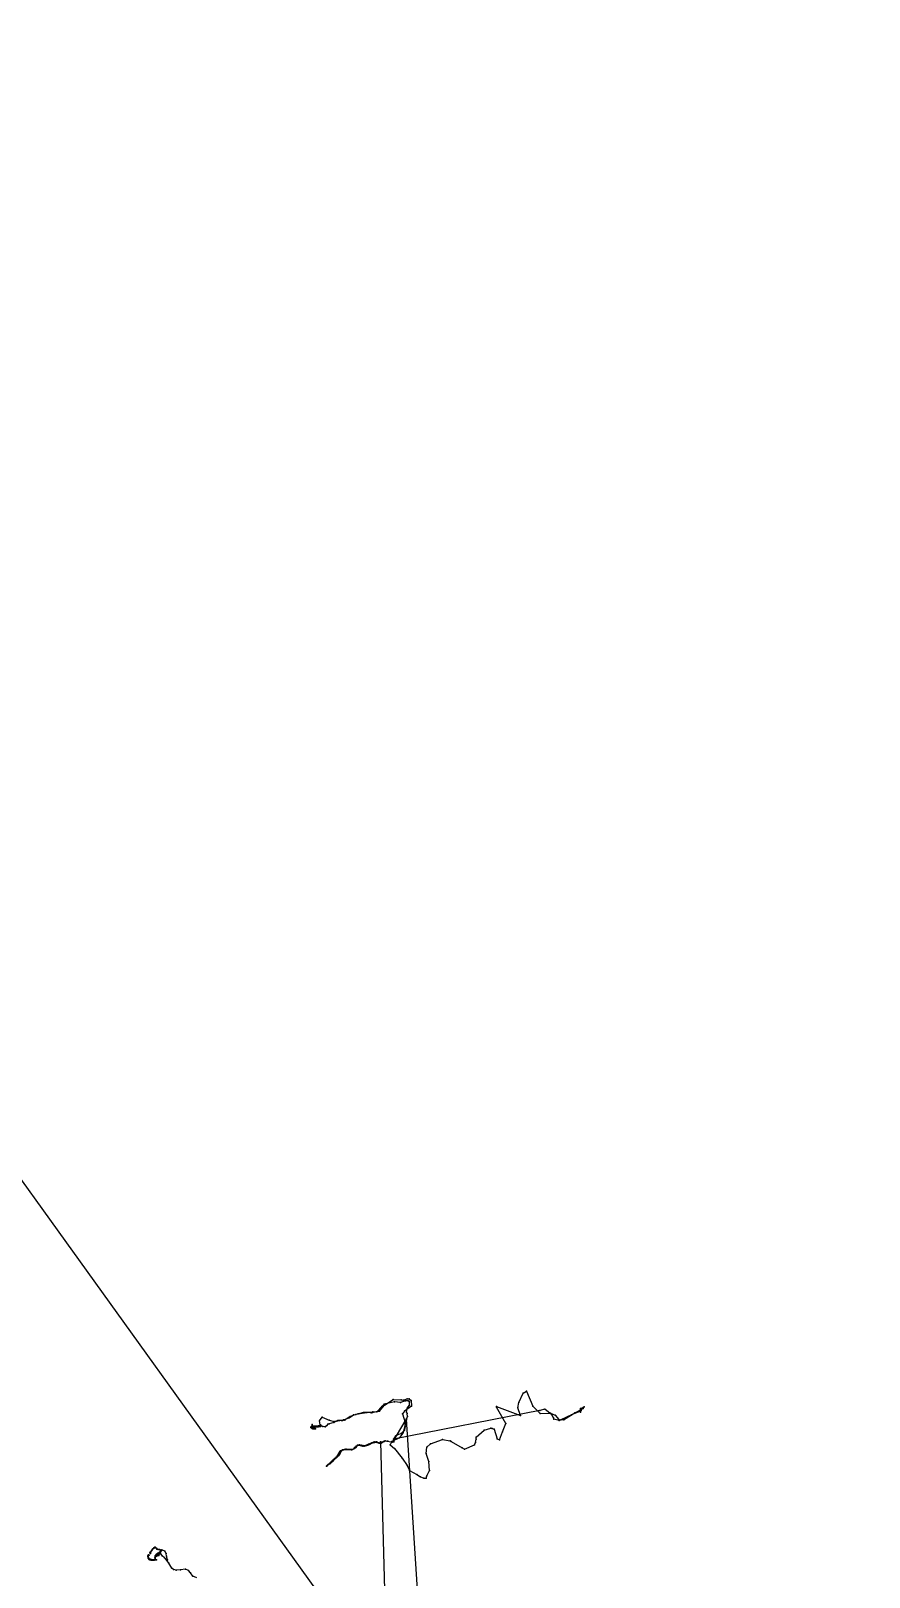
# Model space of a CAD drawing. Header units: metres. Extents: x 534009 to 558760, y 1823984 to 1869097.
# Drawn here: x 546226 to 558443, y 1846535 to 1869090 of the extents above; entities that cross this region are included whole.
import ezdxf

# ---------------------------------------------------------------- set-up
doc = ezdxf.new("R2010")
doc.units = ezdxf.units.M
doc.header["$MEASUREMENT"] = 0
doc.layers.add('Unknown_Line_Type', color=7, linetype='Continuous')
doc.layers.add('Unknown_Point_Feature', color=7, linetype='Continuous')

msp = doc.modelspace()

# ---------------------------------------------------------------- linework, layer by layer
at = {"layer": 'Unknown_Line_Type', "color": 4}
for points in [[(558443, 1835129, 299), (534042, 1869090, 423)], [(551585, 1838963, 410), (551325, 1848508, 425), (551322, 1848510, 432), (551325, 1848508, 438), (551332, 1848494, 485), (551331, 1848490, 503), (551331, 1848490, 507), (551330, 1848491, 508), (551324, 1848490, 509), (551316, 1848487, 509), (551315, 1848487, 509), (551310, 1848486, 508), (551302, 1848487, 508), (551294, 1848492, 510), (551292, 1848493, 510), (551274, 1848499, 511), (551263, 1848503, 511), (551251, 1848504, 511), (551245, 1848503, 511), (551246, 1848502, 511), (551234, 1848500, 511), (551223, 1848497, 511), (551223, 1848497, 511), (551212, 1848495, 511), (551202, 1848491, 512), (551201, 1848491, 512), (551188, 1848487, 513), (551177, 1848480, 514), (551167, 1848475, 515), (551154, 1848468, 514), (551136, 1848461, 514), (551119, 1848455, 515), (551099, 1848448, 516), (551081, 1848446, 517), (551066, 1848446, 517), (551047, 1848449, 513), (551030, 1848456, 512), (551019, 1848460, 511), (551004, 1848461, 514), (550986, 1848452, 515), (550973, 1848440, 518), (550961, 1848426, 521), (550947, 1848415, 521), (550931, 1848405, 521), (550912, 1848397, 518), (550893, 1848394, 513), (550874, 1848396, 510), (550859, 1848397, 508), (550843, 1848398, 508), (550841, 1848398, 508), (550823, 1848399, 510), (550814, 1848399, 510), (550796, 1848398, 509), (550780, 1848393, 511), (550767, 1848389, 513), (550758, 1848381, 515), (550751, 1848375, 516), (550744, 1848366, 518), (550738, 1848354, 521), (550730, 1848338, 524), (550728, 1848335, 524), (550721, 1848320, 526), (550713, 1848308, 526), (550700, 1848297, 530), (550690, 1848288, 532), (550683, 1848283, 533), (550669, 1848270, 531), (550659, 1848263, 528), (550656, 1848258, 530), (550646, 1848251, 528), (550637, 1848239, 530), (550629, 1848231, 533), (550621, 1848223, 535), (550611, 1848215, 533), (550600, 1848204, 530), (550594, 1848198, 526), (550584, 1848195, 521), (550581, 1848189, 518), (550565, 1848179, 514), (550556, 1848171, 513), (550547, 1848166, 513), (550544, 1848161, 513), (550542, 1848160, 514), (550538, 1848156, 515), (550536, 1848154, 517), (550539, 1848157, 516), (550547, 1848166, 515), (550558, 1848177, 515), (550564, 1848182, 515), (550582, 1848194, 514), (550597, 1848205, 515), (550607, 1848219, 519), (550621, 1848233, 519), (550636, 1848248, 519), (550649, 1848261, 526), (550660, 1848270, 532), (550676, 1848284, 538), (550691, 1848298, 542), (550700, 1848313, 545), (550707, 1848330, 551), (550707, 1848331, 551), (550720, 1848353, 546), (550739, 1848375, 541), (550770, 1848390, 536), (550772, 1848391, 536), (550800, 1848395, 533), (550834, 1848398, 513), (550858, 1848397, 510), (550880, 1848396, 513), (550901, 1848393, 515), (550913, 1848396, 517), (550931, 1848406, 517), (550942, 1848418, 516), (550954, 1848431, 517), (550968, 1848445, 516), (550987, 1848459, 513), (550992, 1848461, 510), (551016, 1848466, 502), (551041, 1848461, 499), (551062, 1848452, 499), (551085, 1848450, 498), (551107, 1848455, 497), (551128, 1848465, 498), (551144, 1848472, 497), (551167, 1848479, 496), (551185, 1848490, 496), (551197, 1848494, 499), (551218, 1848501, 500), (551240, 1848506, 500), (551263, 1848507, 500), (551275, 1848502, 500), (551297, 1848494, 502), (551312, 1848489, 507), (551330, 1848490, 513), (551346, 1848496, 513), (551352, 1848501, 515), (551358, 1848506, 510), (551359, 1848509, 509), (551375, 1848515, 509), (551375, 1848518, 509), (551380, 1848518, 509), (551388, 1848520, 510), (551419, 1848518, 512), (551429, 1848518, 513), (551490, 1848505, 518), (551518, 1848506, 524), (551515, 1848522, 527), (551513, 1848522, 526), (551512, 1848522, 526), (551511, 1848521, 525), (551511, 1848521, 524), (551512, 1848522, 523), (551513, 1848522, 521), (551513, 1848521, 519), (551514, 1848520, 519), (551512, 1848525, 519), (551520, 1848558, 519), (551545, 1848596, 521), (551572, 1848616, 522), (551624, 1848631, 524), (551672, 1848679, 526), (551685, 1848733, 531), (551681, 1848734, 535), (551681, 1848758, 538), (551682, 1848782, 538), (551714, 1848876, 538), (551708, 1848921, 539), (551700, 1848939, 541), (551708, 1849001, 546), (551744, 1849041, 550), (551744, 1849091, 558), (551734, 1849100, 561), (551725, 1849108, 563), (551684, 1849108, 569), (551613, 1849082, 576), (551525, 1849093, 582), (551375, 1849059, 585), (551340, 1849022, 587), (551266, 1848945, 592), (551193, 1848933, 597), (551178, 1848938, 598), (551072, 1848934, 599), (551059, 1848932, 599), (550962, 1848908, 599), (550880, 1848877, 599), (550807, 1848829, 598), (550793, 1848823, 598), (550766, 1848821, 598), (550755, 1848817, 598), (550721, 1848818, 597), (550701, 1848818, 597), (550698, 1848817, 597), (550643, 1848792, 598), (550575, 1848770, 600), (550556, 1848763, 600), (550532, 1848743, 602), (550514, 1848725, 604), (550482, 1848730, 610), (550451, 1848744, 615), (550383, 1848735, 619), (550371, 1848734, 620), (550334, 1848735, 625), (550332, 1848731, 623), (550330, 1848730, 622), (550327, 1848731, 625), (550322, 1848730, 625), (550320, 1848730, 626), (550320, 1848729, 627), (550317, 1848728, 627), (550317, 1848725, 628), (550317, 1848722, 629), (550318, 1848722, 628), (550324, 1848729, 628), (550330, 1848731, 628), (550335, 1848733, 626), (550330, 1848730, 626), (550325, 1848737, 627), (550325, 1848741, 627), (550325, 1848756, 626), (550323, 1848761, 628), (550325, 1848756, 625), (550323, 1848749, 625), (550323, 1848744, 625), (550320, 1848735, 625), (550318, 1848727, 625), (550315, 1848725, 624), (550312, 1848723, 625), (550313, 1848722, 626), (550314, 1848723, 627), (550315, 1848722, 628), (550314, 1848722, 630), (550312, 1848719, 628), (550313, 1848719, 627), (550312, 1848720, 626), (550311, 1848719, 627), (550308, 1848718, 628), (550309, 1848720, 628), (550311, 1848721, 627), (550311, 1848722, 627), (550317, 1848724, 626), (550334, 1848735, 625), (550333, 1848733, 624), (550331, 1848731, 624), (550333, 1848732, 623), (550334, 1848733, 624), (550337, 1848731, 623), (550334, 1848733, 623), (550332, 1848735, 624), (550330, 1848735, 625), (550332, 1848734, 623), (550332, 1848735, 623), (550333, 1848736, 629), (550334, 1848736, 627), (550334, 1848732, 624), (550334, 1848731, 624), (550335, 1848731, 625), (550333, 1848735, 623), (550331, 1848731, 622), (550332, 1848733, 623), (550319, 1848725, 621), (550313, 1848725, 622), (550309, 1848722, 625), (550306, 1848722, 622), (550309, 1848722, 620), (550306, 1848721, 625), (550308, 1848720, 625), (550307, 1848721, 626), (550308, 1848721, 625), (550307, 1848722, 625), (550306, 1848723, 628), (550307, 1848722, 623), (550308, 1848717, 622), (550309, 1848721, 619), (550310, 1848723, 620), (550316, 1848724, 620), (550319, 1848725, 620), (550327, 1848718, 618), (550320, 1848710, 618), (550314, 1848710, 618), (550325, 1848702, 620), (550334, 1848701, 621), (550345, 1848698, 621), (550355, 1848696, 622), (550356, 1848696, 622), (550373, 1848698, 625), (550372, 1848699, 627), (550371, 1848701, 629), (550357, 1848698, 628), (550337, 1848698, 624), (550324, 1848703, 620), (550332, 1848712, 616), (550360, 1848720, 616), (550388, 1848725, 616), (550412, 1848725, 615), (550432, 1848730, 614), (550447, 1848733, 613), (550456, 1848742, 613), (550454, 1848745, 613), (550447, 1848757, 614), (550452, 1848753, 614), (550447, 1848749, 614), (550441, 1848747, 614), (550438, 1848745, 614), (550417, 1848739, 615), (550408, 1848738, 614), (550403, 1848737, 614), (550398, 1848736, 616), (550392, 1848737, 618), (550383, 1848735, 619), (550373, 1848735, 620), (550352, 1848733, 621), (550334, 1848735, 625), (550332, 1848733, 624), (550331, 1848732, 626), (550335, 1848732, 625), (550355, 1848729, 624), (550427, 1848742, 620), (550453, 1848744, 616), (550451, 1848744, 616), (550446, 1848747, 616), (550442, 1848756, 615), (550430, 1848813, 613), (550472, 1848866, 608), (550575, 1848823, 606), (550647, 1848803, 603), (550674, 1848807, 603), (550781, 1848831, 603), (550866, 1848860, 604), (550927, 1848900, 604), (550998, 1848918, 606), (551084, 1848932, 607), (551210, 1848945, 607), (551308, 1848956, 604), (551382, 1849043, 596), (551505, 1849126, 593), (551621, 1849120, 591), (551654, 1849116, 590), (551712, 1849135, 587), (551738, 1849134, 585), (551767, 1849111, 582), (551775, 1849029, 572), (551669, 1848957, 546), (551641, 1848917, 531), (551688, 1848775, 535), (551653, 1848642, 526), (551597, 1848564, 523), (551485, 1848515, 522), (551460, 1848462, 522), (551523, 1848412, 523), (551635, 1848271, 521), (551708, 1848162, 526), (551742, 1848091, 527), (551853, 1848030, 526), (551906, 1847995, 526), (551954, 1847977, 526), (551989, 1847976, 526), (551999, 1848013, 525), (552035, 1848088, 521), (552025, 1848223, 517), (551985, 1848339, 517), (551996, 1848432, 518), (552050, 1848480, 518), (552223, 1848540, 519), (552336, 1848523, 517), (552352, 1848513, 517), (552512, 1848419, 516), (552545, 1848402, 516), (552690, 1848466, 515), (552704, 1848499, 515), (552717, 1848549, 514), (552717, 1848574, 513), (552832, 1848680, 506), (552928, 1848705, 505), (552950, 1848703, 504), (552980, 1848692, 503), (553021, 1848553, 480), (553058, 1848535, 488), (553102, 1848653, 490), (553148, 1848776, 494), (553011, 1849011, 503), (553013, 1849021, 501), (553362, 1848890, 447), (553322, 1849004, 460), (553337, 1849082, 458), (553401, 1849219, 463), (553452, 1849245, 463), (553544, 1849026, 488), (553649, 1848922, 493), (553799, 1848927, 489), (553867, 1848899, 489), (553919, 1848834, 489), (553992, 1848831, 488), (554003, 1848840, 488), (554154, 1848932, 488), (554274, 1848994, 492), (554288, 1849016, 489), (554256, 1848996, 487), (554253, 1848985, 487), (554251, 1848986, 487), (554254, 1848987, 487), (554245, 1848982, 487), (554240, 1848994, 486), (554251, 1848986, 486), (554242, 1848985, 486), (554239, 1848993, 487), (554238, 1848994, 487), (554235, 1848940, 487), (554244, 1848981, 487), (554245, 1848980, 487), (554249, 1848986, 488), (554248, 1848979, 488), (554239, 1848986, 493), (554245, 1848976, 501), (554251, 1848984, 494), (554250, 1848988, 491), (554252, 1848990, 489), (554247, 1848985, 489), (554248, 1848963, 490), (554237, 1848956, 489), (554106, 1848904, 482), (553948, 1848827, 474), (553925, 1848820, 473), (553850, 1848839, 469), (553841, 1848860, 467), (553820, 1848903, 464), (553718, 1848982, 463), (553646, 1848966, 468), (551512, 1848548, 521), (551511, 1848548, 521), (551512, 1848548, 525), (551512, 1848549, 526), (551506, 1848514, 519), (551507, 1848513, 530), (551507, 1848514, 530), (551682, 1848807, 539), (551684, 1848808, 538), (551684, 1848808, 537), (551685, 1848806, 540), (551691, 1848815, 540), (551692, 1848823, 543), (551696, 1848828, 541), (551699, 1848829, 541), (551699, 1848839, 539), (551701, 1848838, 540), (551700, 1848840, 541), (551699, 1848841, 541), (551698, 1848842, 539), (551696, 1848839, 538), (551696, 1848838, 538), (551696, 1848840, 539), (553295, 1824054, 442)], [(548644, 1846523, 525), (548584, 1846547, 523), (548550, 1846595, 522), (548523, 1846633, 523), (548481, 1846649, 525), (548406, 1846640, 527), (548343, 1846638, 527), (548303, 1846644, 527), (548281, 1846666, 525), (548236, 1846737, 512), (548199, 1846789, 501), (548172, 1846816, 496), (548138, 1846847, 493), (548101, 1846887, 491), (548102, 1846886, 493), (548100, 1846887, 497), (548100, 1846888, 497), (548097, 1846891, 500), (548101, 1846895, 501), (548102, 1846896, 501), (548112, 1846903, 501), (548117, 1846907, 500), (548117, 1846909, 499), (548116, 1846909, 496), (548113, 1846912, 495), (548115, 1846909, 495), (548113, 1846906, 497), (548110, 1846904, 499), (548107, 1846900, 500), (548106, 1846898, 500), (548098, 1846896, 501), (548098, 1846896, 501), (548091, 1846888, 502), (548089, 1846885, 503), (548088, 1846883, 503), (548088, 1846882, 503), (548085, 1846881, 502), (548084, 1846873, 502), (548083, 1846872, 502), (548079, 1846870, 503), (548079, 1846871, 501), (548079, 1846870, 498), (548084, 1846856, 498), (548085, 1846854, 498), (548086, 1846850, 500), (548085, 1846851, 497), (548087, 1846849, 496), (548088, 1846852, 498), (548085, 1846857, 500), (548085, 1846857, 502), (548084, 1846859, 502), (548087, 1846865, 505), (548099, 1846874, 507), (548100, 1846875, 508), (548102, 1846875, 509), (548105, 1846887, 510), (548106, 1846885, 509), (548106, 1846886, 507), (548106, 1846885, 506), (548094, 1846878, 505), (548091, 1846869, 504), (548086, 1846868, 507), (548084, 1846870, 507), (548082, 1846866, 507), (548086, 1846853, 505), (548086, 1846854, 504), (548086, 1846855, 503), (548085, 1846854, 500), (548086, 1846858, 501), (548086, 1846857, 503), (548086, 1846853, 503), (548088, 1846855, 503), (548087, 1846858, 503), (548087, 1846859, 502), (548084, 1846868, 501), (548081, 1846870, 502), (548078, 1846866, 501), (548078, 1846863, 501), (548073, 1846861, 500), (548073, 1846855, 499), (548072, 1846850, 497), (548069, 1846849, 497), (548065, 1846846, 496), (548063, 1846846, 497), (548059, 1846844, 498), (548056, 1846841, 497), (548056, 1846841, 497), (548057, 1846840, 494), (548047, 1846834, 493), (548042, 1846833, 494), (548041, 1846831, 494), (548035, 1846827, 492), (548033, 1846815, 488), (548036, 1846806, 485), (548037, 1846799, 483), (548036, 1846796, 482), (548037, 1846787, 481), (548041, 1846786, 480), (548054, 1846787, 480), (548053, 1846788, 482), (548047, 1846785, 482), (548042, 1846786, 484), (548029, 1846785, 486), (548019, 1846786, 489), (548011, 1846784, 489), (548002, 1846784, 487), (547991, 1846787, 483), (547978, 1846790, 486), (547971, 1846792, 488), (547966, 1846795, 488), (547954, 1846795, 489), (547953, 1846796, 489), (547944, 1846804, 490), (547943, 1846807, 491), (547943, 1846810, 491), (547941, 1846811, 491), (547937, 1846819, 492), (547933, 1846826, 491), (547932, 1846834, 491), (547932, 1846841, 490), (547934, 1846846, 488), (547937, 1846848, 486), (547938, 1846851, 486), (547939, 1846852, 484), (547938, 1846856, 482), (547936, 1846856, 482), (547936, 1846856, 481), (547936, 1846856, 482), (547940, 1846855, 483), (547941, 1846855, 485), (547943, 1846855, 487), (547947, 1846854, 487), (547941, 1846856, 489), (547941, 1846857, 491), (547940, 1846856, 489), (547937, 1846855, 488), (547936, 1846854, 488), (547936, 1846854, 488), (547935, 1846850, 488), (547935, 1846850, 484), (547933, 1846846, 482), (547932, 1846845, 482), (547933, 1846837, 482), (547934, 1846827, 480), (547934, 1846823, 480), (547937, 1846810, 482), (547940, 1846806, 482), (547946, 1846797, 481), (547951, 1846791, 481), (547959, 1846787, 480), (547968, 1846784, 478), (547978, 1846780, 478), (547991, 1846780, 480), (547991, 1846781, 480), (547995, 1846784, 480), (548005, 1846780, 481), (548011, 1846783, 482), (548018, 1846784, 483), (548024, 1846783, 482), (548029, 1846785, 482), (548035, 1846789, 482), (548037, 1846798, 485), (548037, 1846806, 487), (548035, 1846814, 489), (548037, 1846824, 491), (548036, 1846823, 491), (548036, 1846824, 492), (548037, 1846828, 494), (548036, 1846831, 495), (548035, 1846832, 496), (548035, 1846837, 497), (548035, 1846846, 498), (548045, 1846856, 498), (548053, 1846863, 497), (548056, 1846867, 498), (548065, 1846873, 498), (548066, 1846876, 499), (548072, 1846881, 500), (548076, 1846882, 500), (548083, 1846879, 500), (548087, 1846880, 501), (548091, 1846885, 502), (548101, 1846883, 501), (548104, 1846880, 503), (548103, 1846881, 504), (548107, 1846885, 505), (548109, 1846886, 509), (548103, 1846885, 507), (548103, 1846883, 505), (548103, 1846887, 507), (548106, 1846883, 509), (548112, 1846883, 507), (548123, 1846862, 505), (548186, 1846802, 503), (548208, 1846777, 503), (548214, 1846788, 503), (548201, 1846838, 498), (548199, 1846880, 495), (548178, 1846914, 491), (548136, 1846930, 488), (548137, 1846926, 485), (548128, 1846922, 488), (548128, 1846923, 489), (548111, 1846932, 489), (548102, 1846935, 488), (548082, 1846935, 489), (548063, 1846943, 489), (548063, 1846945, 488), (548062, 1846950, 487), (548048, 1846961, 488), (548041, 1846961, 485), (548035, 1846962, 484), (548035, 1846963, 482), (548016, 1846959, 482), (548012, 1846953, 480), (548001, 1846947, 482), (547998, 1846943, 483), (547992, 1846932, 484), (547987, 1846925, 482), (547987, 1846921, 480), (547976, 1846913, 479), (547972, 1846905, 480), (547966, 1846896, 481), (547966, 1846897, 481), (547962, 1846892, 476), (547961, 1846888, 475), (547961, 1846889, 475), (547963, 1846894, 474), (547970, 1846889, 474), (547971, 1846878, 473), (547969, 1846879, 474), (547966, 1846888, 476), (547982, 1846917, 473), (547991, 1846934, 474), (548036, 1846970, 476), (548033, 1846964, 477), (548030, 1846966, 477), (548031, 1846965, 480), (548033, 1846966, 482), (548033, 1846966, 487), (548034, 1846966, 491), (548033, 1846967, 493), (548033, 1846966, 495), (548032, 1846969, 484), (548034, 1846969, 483), (548036, 1846967, 479), (548037, 1846967, 481), (548046, 1846963, 480)]]:
    msp.add_polyline3d(points, dxfattribs=at)
at = {"layer": 'Unknown_Point_Feature'}
for p in [(551375, 1849059, 585), (551505, 1849126, 593), (551525, 1849093, 582), (551613, 1849082, 576), (551621, 1849120, 591), (551654, 1849116, 590), (551684, 1849108, 569), (551712, 1849135, 587), (551725, 1849108, 563), (551734, 1849100, 561), (551738, 1849134, 585), (551744, 1849091, 558), (551767, 1849111, 582), (553337, 1849082, 458), (553401, 1849219, 463), (553452, 1849245, 463), (550472, 1848866, 608), (550575, 1848823, 606), (550766, 1848821, 598), (550781, 1848831, 603), (550793, 1848823, 598), (550807, 1848829, 598), (550866, 1848860, 604), (550880, 1848877, 599), (550927, 1848900, 604), (550962, 1848908, 599), (550998, 1848918, 606), (551059, 1848932, 599), (551072, 1848934, 599), (551084, 1848932, 607), (551178, 1848938, 598), (551193, 1848933, 597), (551210, 1848945, 607), (551266, 1848945, 592), (551308, 1848956, 604), (551340, 1849022, 587), (551382, 1849043, 596), (551641, 1848917, 531), (551669, 1848957, 546), (551692, 1848823, 543), (551696, 1848840, 539), (551696, 1848839, 538), (551696, 1848838, 538), (551696, 1848828, 541), (551698, 1848842, 539), (551699, 1848841, 541), (551699, 1848839, 539), (551699, 1848829, 541), (551700, 1848939, 541), (551700, 1848840, 541), (551701, 1848838, 540), (551708, 1849001, 546), (551708, 1848921, 539), (551714, 1848876, 538), (551744, 1849041, 550), (551775, 1849029, 572), (553011, 1849011, 503), (553013, 1849021, 501), (553322, 1849004, 460), (553362, 1848890, 447), (553544, 1849026, 488), (553646, 1848966, 468), (553649, 1848922, 493), (553718, 1848982, 463), (553799, 1848927, 489), (553820, 1848903, 464), (553841, 1848860, 467), (553850, 1848839, 469), (553867, 1848899, 489), (553919, 1848834, 489), (553948, 1848827, 474), (553992, 1848831, 488), (554003, 1848840, 488), (554106, 1848904, 482), (554154, 1848932, 488), (554235, 1848940, 487), (554237, 1848956, 489), (554238, 1848994, 487), (554239, 1848993, 487), (554239, 1848986, 493), (554240, 1848994, 486), (554242, 1848985, 486), (554244, 1848981, 487), (554245, 1848982, 487), (554245, 1848980, 487), (554245, 1848976, 501), (554247, 1848985, 489), (554248, 1848979, 488), (554248, 1848963, 490), (554249, 1848986, 488), (554250, 1848988, 491), (554251, 1848986, 487), (554251, 1848986, 486), (554251, 1848984, 494), (554252, 1848990, 489), (554253, 1848985, 487), (554254, 1848987, 487), (554256, 1848996, 487), (554274, 1848994, 492), (554288, 1849016, 489), (550306, 1848723, 628), (550306, 1848722, 622), (550306, 1848721, 625), (550307, 1848722, 625), (550307, 1848722, 623), (550307, 1848721, 626), (550308, 1848721, 625), (550308, 1848720, 625), (550308, 1848718, 628), (550308, 1848717, 622), (550309, 1848722, 625), (550309, 1848722, 620), (550309, 1848721, 619), (550309, 1848720, 628), (550310, 1848723, 620), (550311, 1848722, 627), (550311, 1848721, 627), (550311, 1848719, 627), (550312, 1848723, 625), (550312, 1848720, 626), (550312, 1848719, 628), (550313, 1848725, 622), (550313, 1848722, 626), (550313, 1848719, 627), (550314, 1848723, 627), (550314, 1848722, 630), (550314, 1848710, 618), (550315, 1848725, 624), (550315, 1848722, 628), (550316, 1848724, 620), (550317, 1848728, 627), (550317, 1848725, 628), (550317, 1848724, 626), (550317, 1848722, 629), (550318, 1848727, 625), (550318, 1848722, 628), (550319, 1848725, 621), (550319, 1848725, 620), (550320, 1848735, 625), (550320, 1848730, 626), (550320, 1848729, 627), (550320, 1848710, 618), (550322, 1848730, 625), (550323, 1848761, 628), (550323, 1848749, 625), (550323, 1848744, 625), (550324, 1848729, 628), (550324, 1848703, 620), (550325, 1848756, 626), (550325, 1848756, 625), (550325, 1848741, 627), (550325, 1848737, 627), (550325, 1848702, 620), (550327, 1848731, 625), (550327, 1848718, 618), (550330, 1848735, 625), (550330, 1848731, 628), (550330, 1848730, 622), (550330, 1848730, 626), (550331, 1848732, 626), (550331, 1848731, 624), (550331, 1848731, 622), (550332, 1848735, 624), (550332, 1848735, 623), (550332, 1848734, 623), (550332, 1848733, 623), (550332, 1848733, 624), (550332, 1848731, 623), (550332, 1848712, 616), (550333, 1848736, 629), (550333, 1848735, 623), (550333, 1848733, 624), (550333, 1848732, 623), (550334, 1848736, 627), (550334, 1848735, 625), (550334, 1848735, 625), (550334, 1848735, 625), (550334, 1848733, 624), (550334, 1848733, 623), (550334, 1848732, 624), (550334, 1848731, 624), (550334, 1848701, 621), (550335, 1848733, 626), (550335, 1848732, 625), (550335, 1848731, 625), (550337, 1848731, 623), (550337, 1848698, 624), (550345, 1848698, 621), (550352, 1848733, 621), (550355, 1848729, 624), (550355, 1848696, 622), (550356, 1848696, 622), (550357, 1848698, 628), (550360, 1848720, 616), (550371, 1848734, 620), (550371, 1848701, 629), (550372, 1848699, 627), (550373, 1848735, 620), (550373, 1848698, 625), (550383, 1848735, 619), (550383, 1848735, 619), (550388, 1848725, 616), (550392, 1848737, 618), (550398, 1848736, 616), (550403, 1848737, 614), (550408, 1848738, 614), (550412, 1848725, 615), (550417, 1848739, 615), (550427, 1848742, 620), (550430, 1848813, 613), (550432, 1848730, 614), (550438, 1848745, 614), (550441, 1848747, 614), (550442, 1848756, 615), (550446, 1848747, 616), (550447, 1848757, 614), (550447, 1848749, 614), (550447, 1848733, 613), (550451, 1848744, 615), (550451, 1848744, 616), (550452, 1848753, 614), (550453, 1848744, 616), (550454, 1848745, 613), (550456, 1848742, 613), (550482, 1848730, 610), (550514, 1848725, 604), (550532, 1848743, 602), (550556, 1848763, 600), (550575, 1848770, 600), (550643, 1848792, 598), (550647, 1848803, 603), (550674, 1848807, 603), (550698, 1848817, 597), (550701, 1848818, 597), (550721, 1848818, 597), (550755, 1848817, 598), (551545, 1848596, 521), (551572, 1848616, 522), (551624, 1848631, 524), (551653, 1848642, 526), (551672, 1848679, 526), (551681, 1848758, 538), (551681, 1848734, 535), (551682, 1848807, 539), (551682, 1848782, 538), (551684, 1848808, 538), (551684, 1848808, 537), (551685, 1848806, 540), (551685, 1848733, 531), (551688, 1848775, 535), (551691, 1848815, 540), (552832, 1848680, 506), (552928, 1848705, 505), (552950, 1848703, 504), (552980, 1848692, 503), (553102, 1848653, 490), (553148, 1848776, 494), (553925, 1848820, 473), (550739, 1848375, 541), (550751, 1848375, 516), (550758, 1848381, 515), (550767, 1848389, 513), (550770, 1848390, 536), (550772, 1848391, 536), (550780, 1848393, 511), (550796, 1848398, 509), (550800, 1848395, 533), (550814, 1848399, 510), (550823, 1848399, 510), (550834, 1848398, 513), (550841, 1848398, 508), (550843, 1848398, 508), (550858, 1848397, 510), (550859, 1848397, 508), (550874, 1848396, 510), (550880, 1848396, 513), (550893, 1848394, 513), (550901, 1848393, 515), (550912, 1848397, 518), (550913, 1848396, 517), (550931, 1848406, 517), (550931, 1848405, 521), (550942, 1848418, 516), (550947, 1848415, 521), (550954, 1848431, 517), (550961, 1848426, 521), (550968, 1848445, 516), (550973, 1848440, 518), (550986, 1848452, 515), (550987, 1848459, 513), (550992, 1848461, 510), (551004, 1848461, 514), (551016, 1848466, 502), (551019, 1848460, 511), (551030, 1848456, 512), (551041, 1848461, 499), (551047, 1848449, 513), (551062, 1848452, 499), (551066, 1848446, 517), (551081, 1848446, 517), (551085, 1848450, 498), (551099, 1848448, 516), (551107, 1848455, 497), (551119, 1848455, 515), (551128, 1848465, 498), (551136, 1848461, 514), (551144, 1848472, 497), (551154, 1848468, 514), (551167, 1848479, 496), (551167, 1848475, 515), (551177, 1848480, 514), (551185, 1848490, 496), (551188, 1848487, 513), (551197, 1848494, 499), (551201, 1848491, 512), (551202, 1848491, 512), (551212, 1848495, 511), (551218, 1848501, 500), (551223, 1848497, 511), (551223, 1848497, 511), (551234, 1848500, 511), (551240, 1848506, 500), (551245, 1848503, 511), (551246, 1848502, 511), (551251, 1848504, 511), (551263, 1848507, 500), (551263, 1848503, 511), (551274, 1848499, 511), (551275, 1848502, 500), (551292, 1848493, 510), (551294, 1848492, 510), (551297, 1848494, 502), (551302, 1848487, 508), (551310, 1848486, 508), (551312, 1848489, 507), (551315, 1848487, 509), (551316, 1848487, 509), (551322, 1848510, 432), (551324, 1848490, 509), (551325, 1848508, 425), (551325, 1848508, 438), (551330, 1848491, 508), (551330, 1848490, 513), (551331, 1848490, 503), (551331, 1848490, 507), (551332, 1848494, 485), (551346, 1848496, 513), (551352, 1848501, 515), (551358, 1848506, 510), (551359, 1848509, 509), (551375, 1848518, 509), (551375, 1848515, 509), (551380, 1848518, 509), (551388, 1848520, 510), (551419, 1848518, 512), (551429, 1848518, 513), (551460, 1848462, 522), (551485, 1848515, 522), (551490, 1848505, 518), (551506, 1848514, 519), (551507, 1848514, 530), (551507, 1848513, 530), (551511, 1848548, 521), (551511, 1848521, 525), (551511, 1848521, 524), (551512, 1848549, 526), (551512, 1848548, 521), (551512, 1848548, 525), (551512, 1848525, 519), (551512, 1848522, 526), (551512, 1848522, 523), (551513, 1848522, 526), (551513, 1848522, 521), (551513, 1848521, 519), (551514, 1848520, 519), (551515, 1848522, 527), (551518, 1848506, 524), (551520, 1848558, 519), (551523, 1848412, 523), (551597, 1848564, 523), (551996, 1848432, 518), (552050, 1848480, 518), (552223, 1848540, 519), (552336, 1848523, 517), (552352, 1848513, 517), (552512, 1848419, 516), (552545, 1848402, 516), (552690, 1848466, 515), (552704, 1848499, 515), (552717, 1848574, 513), (552717, 1848549, 514), (553021, 1848553, 480), (553058, 1848535, 488), (550536, 1848154, 517), (550538, 1848156, 515), (550539, 1848157, 516), (550542, 1848160, 514), (550544, 1848161, 513), (550547, 1848166, 513), (550547, 1848166, 515), (550556, 1848171, 513), (550558, 1848177, 515), (550564, 1848182, 515), (550565, 1848179, 514), (550581, 1848189, 518), (550582, 1848194, 514), (550584, 1848195, 521), (550594, 1848198, 526), (550597, 1848205, 515), (550600, 1848204, 530), (550607, 1848219, 519), (550611, 1848215, 533), (550621, 1848233, 519), (550621, 1848223, 535), (550629, 1848231, 533), (550636, 1848248, 519), (550637, 1848239, 530), (550646, 1848251, 528), (550649, 1848261, 526), (550656, 1848258, 530), (550659, 1848263, 528), (550660, 1848270, 532), (550669, 1848270, 531), (550676, 1848284, 538), (550683, 1848283, 533), (550690, 1848288, 532), (550691, 1848298, 542), (550700, 1848313, 545), (550700, 1848297, 530), (550707, 1848331, 551), (550707, 1848330, 551), (550713, 1848308, 526), (550720, 1848353, 546), (550721, 1848320, 526), (550728, 1848335, 524), (550730, 1848338, 524), (550738, 1848354, 521), (550744, 1848366, 518), (551635, 1848271, 521), (551708, 1848162, 526), (551985, 1848339, 517), (552025, 1848223, 517), (551742, 1848091, 527), (551853, 1848030, 526), (551906, 1847995, 526), (551954, 1847977, 526), (551989, 1847976, 526), (551999, 1848013, 525), (552035, 1848088, 521), (547932, 1846845, 482), (547932, 1846841, 490), (547932, 1846834, 491), (547933, 1846846, 482), (547933, 1846837, 482), (547933, 1846826, 491), (547934, 1846846, 488), (547934, 1846827, 480), (547934, 1846823, 480), (547935, 1846850, 488), (547935, 1846850, 484), (547936, 1846856, 482), (547936, 1846856, 481), (547936, 1846856, 482), (547936, 1846854, 488), (547936, 1846854, 488), (547937, 1846855, 488), (547937, 1846848, 486), (547937, 1846819, 492), (547937, 1846810, 482), (547938, 1846856, 482), (547938, 1846851, 486), (547939, 1846852, 484), (547940, 1846856, 489), (547940, 1846855, 483), (547940, 1846806, 482), (547941, 1846857, 491), (547941, 1846856, 489), (547941, 1846855, 485), (547941, 1846811, 491), (547943, 1846855, 487), (547943, 1846810, 491), (547943, 1846807, 491), (547944, 1846804, 490), (547946, 1846797, 481), (547947, 1846854, 487), (547951, 1846791, 481), (547953, 1846796, 489), (547954, 1846795, 489), (547961, 1846889, 475), (547961, 1846888, 475), (547962, 1846892, 476), (547963, 1846894, 474), (547966, 1846897, 481), (547966, 1846896, 481), (547966, 1846888, 476), (547966, 1846795, 488), (547969, 1846879, 474), (547970, 1846889, 474), (547971, 1846878, 473), (547971, 1846792, 488), (547972, 1846905, 480), (547976, 1846913, 479), (547982, 1846917, 473), (547987, 1846925, 482), (547987, 1846921, 480), (547991, 1846934, 474), (547992, 1846932, 484), (547998, 1846943, 483), (548001, 1846947, 482), (548012, 1846953, 480), (548016, 1846959, 482), (548030, 1846966, 477), (548031, 1846965, 480), (548032, 1846969, 484), (548033, 1846967, 493), (548033, 1846966, 482), (548033, 1846966, 487), (548033, 1846966, 495), (548033, 1846964, 477), (548033, 1846815, 488), (548034, 1846969, 483), (548034, 1846966, 491), (548035, 1846963, 482), (548035, 1846962, 484), (548035, 1846846, 498), (548035, 1846837, 497), (548035, 1846832, 496), (548035, 1846827, 492), (548035, 1846814, 489), (548036, 1846970, 476), (548036, 1846967, 479), (548036, 1846831, 495), (548036, 1846824, 492), (548036, 1846823, 491), (548036, 1846806, 485), (548036, 1846796, 482), (548037, 1846967, 481), (548037, 1846828, 494), (548037, 1846824, 491), (548037, 1846806, 487), (548037, 1846799, 483), (548037, 1846798, 485), (548041, 1846961, 485), (548041, 1846831, 494), (548042, 1846833, 494), (548045, 1846856, 498), (548046, 1846963, 480), (548047, 1846834, 493), (548048, 1846961, 488), (548053, 1846863, 497), (548056, 1846867, 498), (548056, 1846841, 497), (548056, 1846841, 497), (548057, 1846840, 494), (548059, 1846844, 498), (548062, 1846950, 487), (548063, 1846945, 488), (548063, 1846943, 489), (548063, 1846846, 497), (548065, 1846873, 498), (548065, 1846846, 496), (548066, 1846876, 499), (548069, 1846849, 497), (548072, 1846881, 500), (548072, 1846850, 497), (548073, 1846861, 500), (548073, 1846855, 499), (548076, 1846882, 500), (548078, 1846866, 501), (548078, 1846863, 501), (548079, 1846871, 501), (548079, 1846870, 503), (548079, 1846870, 498), (548081, 1846870, 502), (548082, 1846935, 489), (548082, 1846866, 507), (548083, 1846879, 500), (548083, 1846872, 502), (548084, 1846873, 502), (548084, 1846870, 507), (548084, 1846868, 501), (548084, 1846859, 502), (548084, 1846856, 498), (548085, 1846881, 502), (548085, 1846857, 500), (548085, 1846857, 502), (548085, 1846854, 498), (548085, 1846854, 500), (548085, 1846851, 497), (548086, 1846868, 507), (548086, 1846858, 501), (548086, 1846857, 503), (548086, 1846855, 503), (548086, 1846854, 504), (548086, 1846853, 505), (548086, 1846853, 503), (548086, 1846850, 500), (548087, 1846880, 501), (548087, 1846865, 505), (548087, 1846859, 502), (548087, 1846858, 503), (548087, 1846849, 496), (548088, 1846883, 503), (548088, 1846882, 503), (548088, 1846855, 503), (548088, 1846852, 498), (548089, 1846885, 503), (548091, 1846888, 502), (548091, 1846885, 502), (548091, 1846869, 504), (548094, 1846878, 505), (548097, 1846891, 500), (548098, 1846896, 501), (548098, 1846896, 501), (548099, 1846874, 507), (548100, 1846888, 497), (548100, 1846887, 497), (548100, 1846875, 508), (548101, 1846895, 501), (548101, 1846887, 491), (548101, 1846883, 501), (548102, 1846935, 488), (548102, 1846896, 501), (548102, 1846886, 493), (548102, 1846875, 509), (548103, 1846887, 507), (548103, 1846885, 507), (548103, 1846883, 505), (548103, 1846881, 504), (548104, 1846880, 503), (548105, 1846887, 510), (548106, 1846898, 500), (548106, 1846886, 507), (548106, 1846885, 509), (548106, 1846885, 506), (548106, 1846883, 509), (548107, 1846900, 500), (548107, 1846885, 505), (548109, 1846886, 509), (548110, 1846904, 499), (548111, 1846932, 489), (548112, 1846903, 501), (548112, 1846883, 507), (548113, 1846912, 495), (548113, 1846906, 497), (548115, 1846909, 495), (548116, 1846909, 496), (548117, 1846909, 499), (548117, 1846907, 500), (548123, 1846862, 505), (548128, 1846923, 489), (548128, 1846922, 488), (548136, 1846930, 488), (548137, 1846926, 485), (548138, 1846847, 493), (548172, 1846816, 496), (548178, 1846914, 491), (548186, 1846802, 503), (548199, 1846880, 495), (548201, 1846838, 498), (547959, 1846787, 480), (547968, 1846784, 478), (547978, 1846790, 486), (547978, 1846780, 478), (547991, 1846787, 483), (547991, 1846781, 480), (547991, 1846780, 480), (547995, 1846784, 480), (548002, 1846784, 487), (548005, 1846780, 481), (548011, 1846784, 489), (548011, 1846783, 482), (548018, 1846784, 483), (548019, 1846786, 489), (548024, 1846783, 482), (548029, 1846785, 486), (548029, 1846785, 482), (548035, 1846789, 482), (548037, 1846787, 481), (548041, 1846786, 480), (548042, 1846786, 484), (548047, 1846785, 482), (548053, 1846788, 482), (548054, 1846787, 480), (548199, 1846789, 501), (548208, 1846777, 503), (548214, 1846788, 503), (548236, 1846737, 512), (548281, 1846666, 525), (548303, 1846644, 527), (548343, 1846638, 527), (548406, 1846640, 527), (548481, 1846649, 525), (548523, 1846633, 523), (548550, 1846595, 522), (548584, 1846547, 523)]:
    msp.add_point(p, dxfattribs=at)

doc.saveas('drawing.dxf')
